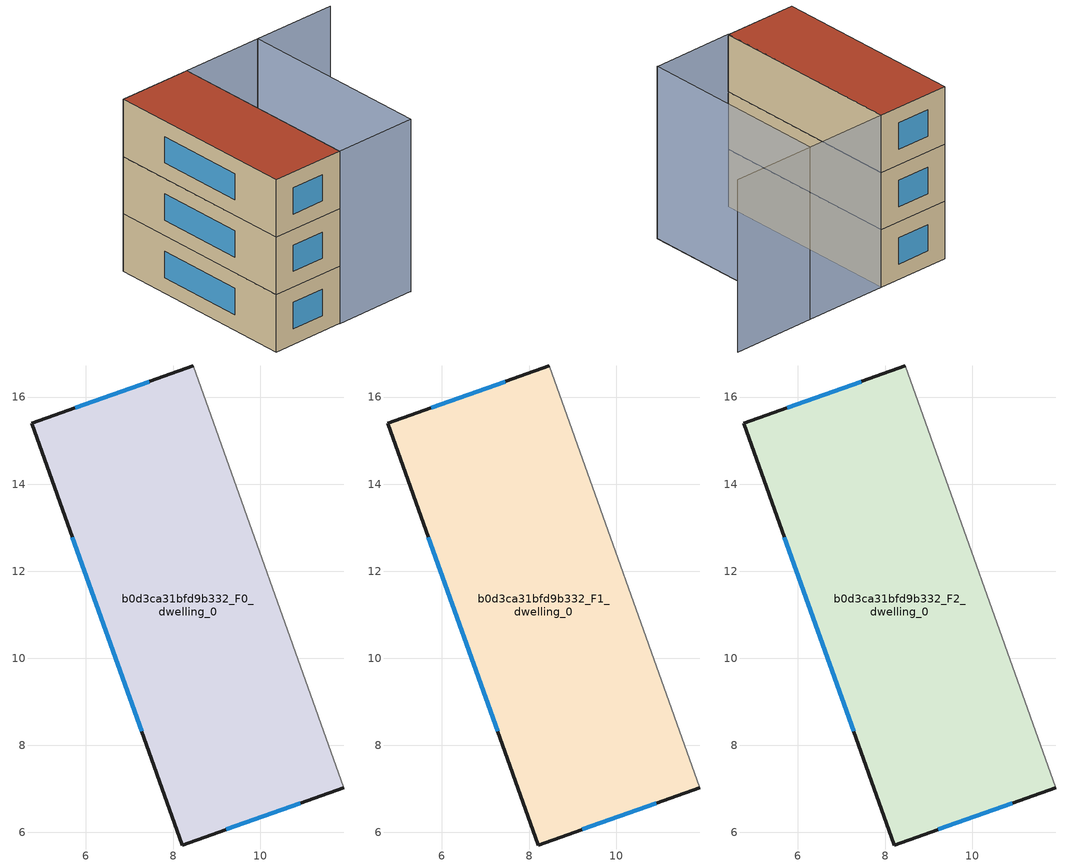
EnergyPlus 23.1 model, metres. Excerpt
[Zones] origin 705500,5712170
b0d3ca31bfd9b332_F0_dwelling_0
 floor ground (EU_floor_Construction): 8.46,16.71 11.92,7.03 8.22,5.71 4.75,15.39 z0
 wall outside (EU_wall_Construction): 8.46,16.71 4.75,15.39 8.22,5.71 11.92,7.03 z0:3
 wall adiabatic (EU_wall_Construction): 11.92,7.03 8.46,16.71 z0:3
 window (EU_Window_Construction): 7.46,16.36 5.76,15.75 / 9.22,6.07 10.92,6.67 / 5.69,12.78 7.28,8.33 z0.81:2.19
b0d3ca31bfd9b332_F1_dwelling_0
 floor to b0d3ca31bfd9b332_F0_dwelling_0 (EU_floor_Construction): 8.46,16.71 11.92,7.03 8.22,5.71 4.75,15.39 z3
 wall outside (EU_wall_Construction): 8.46,16.71 4.75,15.39 8.22,5.71 11.92,7.03 z3:6
 wall adiabatic (EU_wall_Construction): 11.92,7.03 8.46,16.71 z3:6
 window (EU_Window_Construction): 7.46,16.36 5.76,15.75 / 9.22,6.07 10.92,6.67 / 5.69,12.78 7.28,8.33 z3.81:5.19
b0d3ca31bfd9b332_F2_dwelling_0
 floor to b0d3ca31bfd9b332_F1_dwelling_0 (EU_floor_Construction): 8.46,16.71 11.92,7.03 8.22,5.71 4.75,15.39 z6
 wall outside (EU_wall_Construction): 8.46,16.71 4.75,15.39 8.22,5.71 11.92,7.03 z6:9
 wall adiabatic (EU_wall_Construction): 11.92,7.03 8.46,16.71 z6:9
 window (EU_Window_Construction): 7.46,16.36 5.76,15.75 / 9.22,6.07 10.92,6.67 / 5.69,12.78 7.28,8.33 z6.81:8.19
 roof outside (EU_roof_Construction): 11.92,7.03 8.46,16.71 4.75,15.39 8.22,5.71 z9
shading: 16.08,8.5 12.62,18.2 / 12.62,18.2 16.87,19.72 / 11.92,7.03 8.46,16.71 / 8.46,16.71 12.61,18.2 / 12.61,18.2 16.08,8.51 / 16.08,8.51 11.92,7.03 z0:9
[Building]
EU S2 Campaign: North Axis=0; Terrain=City; Solar Distribution=FullExterior
[Site:Location]
London: Latitude=51.5; Longitude=-0.5; Time Zone=0; Elevation=25
[SizingPeriod:WeatherFileDays]
AnnualSizingPeriod: Begin Month=1; Begin Day of Month=1; End Month=12; End Day of Month=31; Day of Week for Start Day=Monday; Use Weather File Daylight Saving Period=No; Use Weather File Rain and Snow Indicators=No
[MATERIAL]
EU_InternalMass_Material: Roughness=MediumRough; Thickness=0.1; Conductivity=1; Density=1800; Specific Heat=900; Thermal Absorptance=0.9; Solar Absorptance=0.7; Visible Absorptance=0.7
[MATERIAL:NOMASS] Roughness=MediumRough; Thermal Absorptance=0.9; Solar Absorptance=0.7; Visible Absorptance=0.7
Name | Thermal Resistance
EU_wall_NoMass | 0.727863
EU_roof_NoMass | 0.773354
EU_floor_NoMass | 1.79329
[WINDOWMATERIAL:SIMPLEGLAZINGSYSTEM]
EU_Window_SimpleGlazing: UFactor=2.58614; Solar Heat Gain Coefficient=0.76; Visible Transmittance=0.76
[CONSTRUCTION]
EU_wall_Construction: EU_wall_NoMass
EU_roof_Construction: EU_roof_NoMass
EU_floor_Construction: EU_floor_NoMass
EU_Window_Construction: EU_Window_SimpleGlazing
EU_InternalMass_Construction: EU_InternalMass_Material
[ZONE] Type=1; Multiplier=1; Ceiling Height=autocalculate; Floor Area=autocalculate; Part of Total Floor Area=Yes
Name | Volume
b0d3ca31bfd9b332_F0_dwelling_0 | 121.329
b0d3ca31bfd9b332_F1_dwelling_0; b0d3ca31bfd9b332_F2_dwelling_0 | 121.33
[INTERNALMASS] Construction=EU_InternalMass_Construction; Surface Area=40.443
Name | Zone or ZoneList
b0d3ca31bfd9b332_F0_dwelling_0_EU_InternalMass | b0d3ca31bfd9b332_F0_dwelling_0
b0d3ca31bfd9b332_F1_dwelling_0_EU_InternalMass | b0d3ca31bfd9b332_F1_dwelling_0
b0d3ca31bfd9b332_F2_dwelling_0_EU_InternalMass | b0d3ca31bfd9b332_F2_dwelling_0
[OTHEREQUIPMENT] Fuel Type=Electricity; Design Level Calculation Method=Watts/Area; Power per Zone Floor Area=1; Fraction Latent=0; Fraction Radiant=0; Fraction Lost=0; Carbon Dioxide Generation Rate=0; EndUse Subcategory=EU_Step8_InternalGains
Name | Zone or ZoneList or Space or SpaceList | Schedule
EU_Step8_InternalGain_b0d3ca31bfd9b332_F0_dwelling_0_f000 | b0d3ca31bfd9b332_F0_dwelling_0 | EU_Step8_GainSchedule_b0d3ca31bfd9b332_F0_dwelling_0_f000
EU_Step8_InternalGain_b0d3ca31bfd9b332_F1_dwelling_0_f000 | b0d3ca31bfd9b332_F1_dwelling_0 | EU_Step8_GainSchedule_b0d3ca31bfd9b332_F1_dwelling_0_f000
EU_Step8_InternalGain_b0d3ca31bfd9b332_F2_dwelling_0_f000 | b0d3ca31bfd9b332_F2_dwelling_0 | EU_Step8_GainSchedule_b0d3ca31bfd9b332_F2_dwelling_0_f000
[ZONEVENTILATION:DESIGNFLOWRATE] Schedule=EU_AlwaysOn; Design Flow Rate Calculation Method=AirChanges/Hour; Air Changes per Hour=0.484901; Ventilation Type=Natural; Fan Pressure Rise=0; Fan Total Efficiency=1; Constant Term Coefficient=1; Temperature Term Coefficient=0; Velocity Term Coefficient=0; Velocity Squared Term Coefficient=0; Minimum Indoor Temperature=-100; Maximum Indoor Temperature=100; Delta Temperature=-100; Minimum Outdoor Temperature=-100; Maximum Outdoor Temperature=100; Maximum Wind Speed=40
Name | Zone or ZoneList or Space or SpaceList
EU_ConstantAir_b0d3ca31bfd9b332_F0_dwelling_0 | b0d3ca31bfd9b332_F0_dwelling_0
EU_ConstantAir_b0d3ca31bfd9b332_F1_dwelling_0 | b0d3ca31bfd9b332_F1_dwelling_0
EU_ConstantAir_b0d3ca31bfd9b332_F2_dwelling_0 | b0d3ca31bfd9b332_F2_dwelling_0
[HVACTEMPLATE:THERMOSTAT] Constant Heating Setpoint=20; Constant Cooling Setpoint=50
EU_HeatOnly_b0d3ca31bfd9b332_F0_dwelling_0; EU_HeatOnly_b0d3ca31bfd9b332_F1_dwelling_0; EU_HeatOnly_b0d3ca31bfd9b332_F2_dwelling_0
[HVACTEMPLATE:ZONE:IDEALLOADSAIRSYSTEM] System Availability Schedule=EU_AlwaysOn; Maximum Heating Supply Air Temperature=50; Minimum Cooling Supply Air Temperature=13; Maximum Heating Supply Air Humidity Ratio=0.0156; Minimum Cooling Supply Air Humidity Ratio=0.0077; Heating Limit=NoLimit; Cooling Limit=NoLimit; Heating Availability Schedule=EU_AlwaysOn; Cooling Availability Schedule=EU_CoolingOff; Dehumidification Control Type=ConstantSensibleHeatRatio; Cooling Sensible Heat Ratio=0.7; Dehumidification Setpoint=60; Humidification Control Type=None; Humidification Setpoint=30; Outdoor Air Method=None; Outdoor Air Flow Rate per Person=0.00944; Outdoor Air Flow Rate per Zone Floor Area=0; Outdoor Air Flow Rate per Zone=0; Demand Controlled Ventilation Type=None; Outdoor Air Economizer Type=NoEconomizer; Heat Recovery Type=None; Sensible Heat Recovery Effectiveness=0.7; Latent Heat Recovery Effectiveness=0.65
Name | Template Thermostat
b0d3ca31bfd9b332_F0_dwelling_0 | EU_HeatOnly_b0d3ca31bfd9b332_F0_dwelling_0
b0d3ca31bfd9b332_F1_dwelling_0 | EU_HeatOnly_b0d3ca31bfd9b332_F1_dwelling_0
b0d3ca31bfd9b332_F2_dwelling_0 | EU_HeatOnly_b0d3ca31bfd9b332_F2_dwelling_0
[SIZING:ZONE] Zone Cooling Design Supply Air Temperature Input Method=SupplyAirTemperature; Zone Cooling Design Supply Air Temperature=13; Zone Heating Design Supply Air Temperature Input Method=SupplyAirTemperature; Zone Heating Design Supply Air Temperature=50; Zone Cooling Design Supply Air Humidity Ratio=0.008; Zone Heating Design Supply Air Humidity Ratio=0.008; Cooling Design Air Flow Method=DesignDay; Cooling Design Air Flow Rate=0; Cooling Minimum Air Flow per Zone Floor Area=0.000762; Cooling Minimum Air Flow=0; Cooling Minimum Air Flow Fraction=0.2; Heating Design Air Flow Method=DesignDay; Heating Design Air Flow Rate=0; Heating Maximum Air Flow per Zone Floor Area=0.002032; Heating Maximum Air Flow=0.141576; Heating Maximum Air Flow Fraction=0.3; Account for Dedicated Outdoor Air System=No; Dedicated Outdoor Air System Control Strategy=NeutralSupplyAir; Dedicated Outdoor Air Low Setpoint Temperature for Design=autosize; Dedicated Outdoor Air High Setpoint Temperature for Design=autosize; Zone Load Sizing Method=Sensible Load Only No Latent Load; Zone Latent Cooling Design Supply Air Humidity Ratio Input Method=HumidityRatioDifference; Zone Cooling Design Supply Air Humidity Ratio Difference=0.005; Zone Latent Heating Design Supply Air Humidity Ratio Input Method=HumidityRatioDifference; Zone Humidification Design Supply Air Humidity Ratio Difference=0.005
b0d3ca31bfd9b332_F0_dwelling_0; b0d3ca31bfd9b332_F1_dwelling_0; b0d3ca31bfd9b332_F2_dwelling_0
[SCHEDULE:CONSTANT]
Name | Hourly Value
EU_AlwaysOn | 1
EU_CoolingOff | 0
[SCHEDULE:FILE] Column Number=1; Rows to Skip at Top=0; Number of Hours of Data=8760; Column Separator=Comma; Interpolate to Timestep=No; Minutes per Item=60; Adjust Schedule for Daylight Savings=Yes
Name | File
EU_Step8_GainSchedule_b0d3ca31bfd9b332_F0_dwelling_0_f000 | ../../schedules/b0d3ca31bfd9b332/b0d3ca31bfd9b332_F0_dwelling_0_f000_gain.csv
EU_Step8_GainSchedule_b0d3ca31bfd9b332_F1_dwelling_0_f000 | ../../schedules/b0d3ca31bfd9b332/b0d3ca31bfd9b332_F1_dwelling_0_f000_gain.csv
EU_Step8_GainSchedule_b0d3ca31bfd9b332_F2_dwelling_0_f000 | ../../schedules/b0d3ca31bfd9b332/b0d3ca31bfd9b332_F2_dwelling_0_f000_gain.csv
